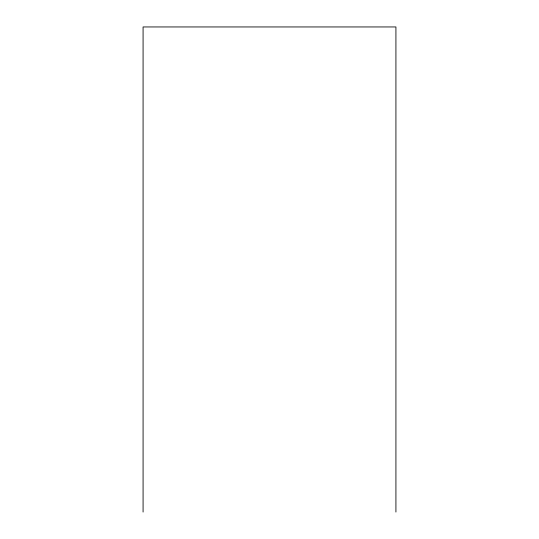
<?xml version="1.0" encoding="UTF-8"?>
<svg xmlns="http://www.w3.org/2000/svg" width="539" height="539" viewBox="0 0 539 539"><rect width="100%" height="100%" fill="white"/><g stroke="black" fill="none" stroke-linecap="round" stroke-linejoin="round"><path stroke-width="0.81" d="M395.922 512.05L395.922 26.95L143.078 26.95L143.078 512.05"/></g></svg>
